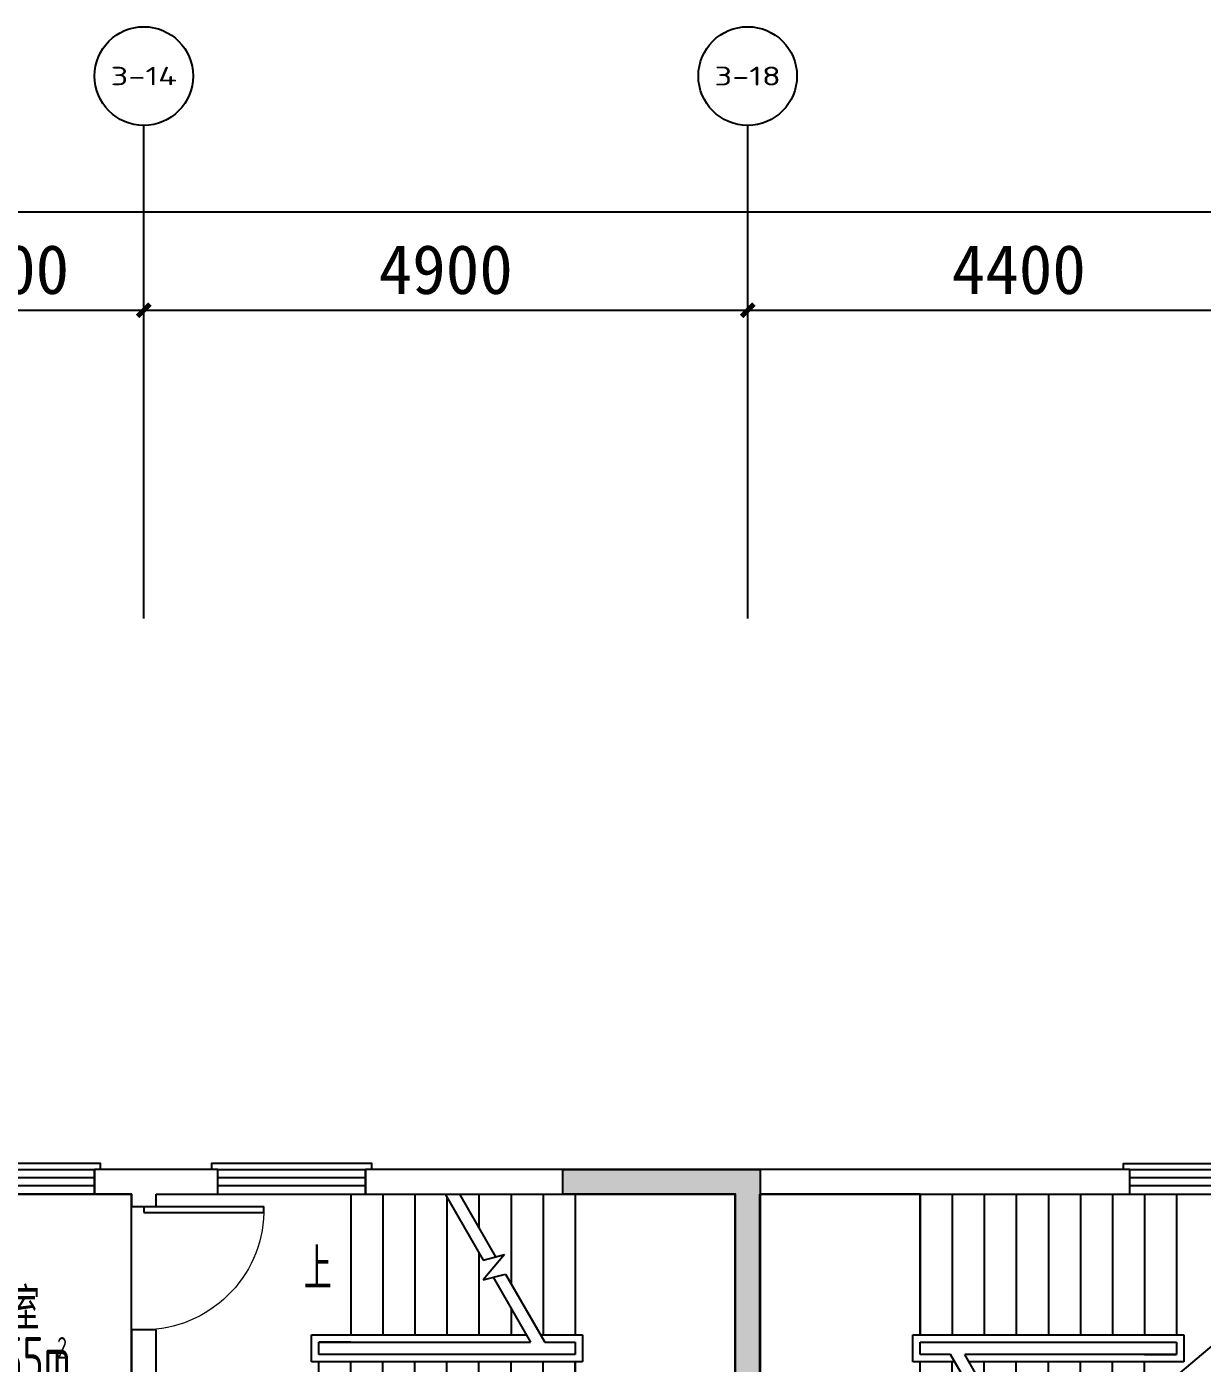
# Model space of a CAD drawing. Extents: x 2378699 to 2462834, y 1041771 to 1211756.
# Drawn here: x 2419886 to 2429425, y 1189078 to 1199920 of the extents above; entities that cross this region are included whole.
import ezdxf
from ezdxf.enums import TextEntityAlignment as Align

# ---------------------------------------------------------------- set-up
doc = ezdxf.new("R2010")
doc.units = 0
doc.header["$LTSCALE"] = 1000
doc.layers.get('0').update_dxf_attribs({"linetype": 'CONTINUOUS'})
doc.layers.get('Defpoints').update_dxf_attribs({"color": 6, "linetype": 'CONTINUOUS'})
for name, color, linetype in [('0p-洞填充', 1, 'CONTINUOUS'), ('A-线脚看线', 9, 'CONTINUOUS'), ('AXIS', 3, 'CONTINUOUS'), ('AXIS_TEXT', 7, 'CONTINUOUS'), ('DIM_SYMB', 3, 'CONTINUOUS'), ('DOOR_FIRE', 4, 'CONTINUOUS'), ('PUB_HATCH', 8, 'CONTINUOUS'), ('PUB_TEXT', 7, 'CONTINUOUS'), ('STAIR', 5, 'CONTINUOUS'), ('WALL', 2, 'CONTINUOUS'), ('WINDOW', 4, 'CONTINUOUS'), ('剪力墙', 6, 'CONTINUOUS')]:
    doc.layers.add(name, color=color, linetype=linetype)
doc.layers.add('A-area', color=23, linetype='CONTINUOUS', plot=False)
doc.styles.add('_TCH_AXIS', font='tssdeng.shx', dxfattribs={"width": 0.7, "bigfont": 'tssdchn.shx'})
doc.styles.add('_TCH_DIM', font='tssdeng.shx', dxfattribs={"width": 0.7, "bigfont": 'tssdchn.shx'})
doc.styles.add('COMPLEX', font='COMPLEX')
doc.styles.get("Standard").update_dxf_attribs({"font": 'tssdeng.shx', "bigfont": 'tssdchn.shx'})
doc.styles.add('黑体', font='simhei.ttf')
doc.dimstyles.new('_TCH_ARCH&&100', dxfattribs={"dimtxt": 400, "dimasz": 100, "dimexe": 250, "dimexo": 300, "dimgap": 126.25, "dimtad": 1, "dimdec": 0, "dimdsep": 46, "dimtxsty": '黑体', "dimblk": 'ARCHTICK', "dimcen": 0.09, "dimclrt": 7, "dimazin": 2, "dimtfac": 1, "dimtdec": 0, "dimtix": 1, "dimtmove": 2, "dimatfit": 3, "dimldrblk": 'ARCHTICK', "dimfxl": 0, "dimtolj": 1, "dimtzin": 0, "dimarcsym": 0})

# ---------------------------------------------------------------- blocks, each defined once
blk = doc.blocks.new('jgjlq030328')
at = {"layer": 'PUB_HATCH'}
blk.add_hatch(color=256, dxfattribs=at).paths.add_polyline_path([(-260635, 25512), (-259035, 25512), (-259035, 22612), (-260635, 22612), (-260635, 22812), (-259235, 22812), (-259235, 25312), (-260635, 25312)])
at = {"layer": '剪力墙'}
blk.add_lwpolyline([(-260635, 25512), (-259035, 25512), (-259035, 22612), (-260635, 22612), (-260635, 22812), (-259235, 22812), (-259235, 25312), (-260635, 25312)], close=True, dxfattribs=at)
blk.add_lwpolyline([(-259035, 25312), (-259035, 25312)], dxfattribs=at)
blk = doc.blocks.new('ssxianjiao0329')
at = {"layer": 'A-线脚看线'}
for points in [[(-18064, 151998), (-18064, 152048), (-19364, 152048), (-19364, 151998)], [(-15864, 151998), (-15864, 152048), (-17164, 152048), (-17164, 151998)], [(-9764, 151998), (-9764, 152048), (-8514, 152048)]]:
    blk.add_lwpolyline(points, dxfattribs=at)
blk = doc.blocks.new('$TCHSYS$WIN2D')
for p, q in [((-0.5, 0.5), (0.5, 0.5)), ((-0.5, 0.5), (-0.5, -0.5)), ((0.5, 0.5), (0.5, -0.5)), ((0.5, 0.1667), (-0.5, 0.1667)), ((0.5, -0.1667), (-0.5, -0.1667)), ((-0.5, -0.5), (0.5, -0.5))]:
    blk.add_line(p, q)
blk = doc.blocks.new('$DorLib2D$00000001')
for p, q in [((0.45, 0.975), (0.5, 0.975)), ((0.45, 0), (0.45, 0.975)), ((0.5, 0), (0.5, 0.975)), ((0.5, 0), (0.45, 0))]:
    blk.add_line(p, q)
at = {"lineweight": 13}
blk.add_arc((0.475, 0), 0.975, 91.4693, 180, dxfattribs=at)
blk = doc.blocks.new('hhhhxintongqutong0329')
at = {"layer": 'A-area'}
for points in [[(-17814, 25083), (-19914, 25083), (-19914, 22583), (-17814, 22583)], [(-19914, 25083), (-19914, 23583), (-19214, 23583), (-19214, 22583), (-17814, 22583), (-17814, 25083)]]:
    blk.add_lwpolyline(points, close=True, dxfattribs=at)
at = {"layer": 'DIM_SYMB'}
for points in [[(-16424, 23183, 0, 0, 0), (-13564, 23183, 0, 0, 0), (-13564, 24483, 0, 0, 0), (-14434, 24483, 80, 0, 0), (-14734, 24483, 0, 0, 0)], [(-16164, 24483, 0, 0, 0), (-15294, 24483, 80, 0, 0), (-14994, 24483, 0, 0, 0)], [(-9204, 24483, 0, 0, 0), (-12064, 24483, 0, 0, 0), (-12064, 23183, 0, 0, 0), (-11194, 23183, 80, 0, 0), (-10894, 23183, 0, 0, 0)]]:
    blk.add_lwpolyline(points, format="xyseb", dxfattribs=at)
at = {"layer": 'STAIR'}
for p, q in [((-16034, 25083), (-15268, 25083)), ((-16034, 25083), (-16034, 23943)), ((-15774, 25083), (-15774, 23943)), ((-15514, 25083), (-15514, 23943)), ((-15268, 25083), (-14959, 24547)), ((-15254, 25058), (-15254, 23943)), ((-15152, 25083), (-14214, 25083)), ((-15152, 25083), (-14859, 24574)), ((-14994, 25083), (-14994, 24808)), ((-14734, 25083), (-14734, 24357)), ((-14474, 25083), (-14474, 23943)), ((-14214, 25083), (-14214, 23943)), ((-12914, 25083), (-14214, 25083)), ((-14214, 25083), (-14214, 23943)), ((-12914, 22583), (-12914, 25083)), ((-11414, 25083), (-12714, 25083)), ((-12714, 25083), (-12714, 22583)), ((-11414, 25083), (-9334, 25083)), ((-11414, 25083), (-11414, 23943)), ((-11414, 23943), (-11414, 25083)), ((-11154, 25083), (-11154, 23943)), ((-10894, 25083), (-10894, 23943)), ((-10634, 25083), (-10634, 23943)), ((-10374, 25083), (-10374, 23943)), ((-10114, 25083), (-10114, 23943)), ((-9854, 25083), (-9854, 23943)), ((-9594, 25083), (-9594, 23943)), ((-9334, 25083), (-9334, 23943)), ((-14994, 24608), (-14994, 23943)), ((-14959, 24547), (-14786, 24593)), ((-14786, 24593), (-14959, 24387)), ((-14959, 24387), (-14779, 24435)), ((-14879, 24409), (-14575, 23883)), ((-14779, 24435), (-14460, 23883)), ((-14734, 24157), (-14734, 23943)), ((-16354, 23723), (-16354, 23943)), ((-16354, 23943), (-14610, 23943)), ((-16294, 23783), (-16294, 23883)), ((-16294, 23883), (-14575, 23883)), ((-16034, 23883), (-16294, 23883)), ((-16034, 23883), (-14575, 23883)), ((-14494, 23943), (-14154, 23943)), ((-14460, 23883), (-14214, 23883)), ((-14460, 23883), (-14214, 23883)), ((-14214, 23883), (-14214, 23783)), ((-14214, 23883), (-14214, 23783)), ((-14154, 23943), (-14154, 23723)), ((-11474, 23723), (-11474, 23943)), ((-11474, 23943), (-9274, 23943)), ((-11414, 23883), (-9334, 23883)), ((-11414, 23783), (-11414, 23883)), ((-11414, 23883), (-9334, 23883)), ((-11414, 23783), (-11414, 23883)), ((-9334, 23883), (-9334, 23783)), ((-9274, 23943), (-9274, 23723)), ((-14214, 23783), (-16294, 23783)), ((-14214, 23783), (-16294, 23783)), ((-11168, 23783), (-11414, 23783)), ((-11168, 23783), (-11414, 23783)), ((-10849, 23230), (-11168, 23783)), ((-9594, 23783), (-11052, 23783)), ((-10749, 23257), (-11052, 23783)), ((-9334, 23783), (-11052, 23783)), ((-9594, 23783), (-9334, 23783)), ((-14154, 23723), (-16354, 23723)), ((-16294, 22583), (-16294, 23723)), ((-16034, 22583), (-16034, 23723)), ((-15774, 22583), (-15774, 23723)), ((-15514, 22583), (-15514, 23723)), ((-15254, 22583), (-15254, 23723)), ((-14994, 22583), (-14994, 23723)), ((-14734, 22583), (-14734, 23723)), ((-14474, 22583), (-14474, 23723)), ((-14214, 22583), (-14214, 23723)), ((-14214, 23723), (-14214, 22583)), ((-11133, 23723), (-11474, 23723)), ((-11414, 22583), (-11414, 23723)), ((-11414, 22583), (-11414, 23723)), ((-11154, 22583), (-11154, 23723)), ((-9274, 23723), (-11018, 23723)), ((-10894, 23508), (-10894, 23723)), ((-10634, 23057), (-10634, 23723)), ((-10374, 22607), (-10374, 23723)), ((-10114, 22583), (-10114, 23723)), ((-9854, 22583), (-9854, 23723)), ((-9594, 22583), (-9594, 23723))]:
    blk.add_line(p, q, dxfattribs=at)
at = {"layer": 'WALL'}
for p, q in [((-17714, 25283), (-18114, 25283)), ((-18114, 25283), (-18114, 25083)), ((-17114, 25283), (-17714, 25283)), ((-17114, 25083), (-17114, 25283)), ((-12814, 25283), (-15914, 25283)), ((-15914, 25283), (-15914, 25083)), ((-9714, 25283), (-12814, 25283)), ((-9714, 25083), (-9714, 25283)), ((-18114, 25083), (-17814, 25083)), ((-17814, 25083), (-17814, 24983)), ((-17614, 25083), (-17114, 25083)), ((-17614, 24983), (-17614, 25083)), ((-15914, 25083), (-12914, 25083)), ((-12914, 22583), (-12914, 25083)), ((-12714, 22583), (-12714, 25083)), ((-12714, 25083), (-9714, 25083)), ((-17814, 24983), (-17614, 24983)), ((-17614, 23983), (-17814, 23983)), ((-17814, 23983), (-17814, 22583)), ((-17614, 22583), (-17614, 23983))]:
    blk.add_line(p, q, dxfattribs=at)
at = {"layer": 'DOOR_FIRE', "xscale": 1000, "yscale": -1000, "zscale": 200, "rotation": 90}
blk.add_blockref('$DorLib2D$00000001', (-17714, 24483), dxfattribs=at)
at = {"layer": 'WINDOW', "xscale": 1200, "yscale": -200, "zscale": 1200}
for p in [(-18714, 25183), (-16514, 25183), (-9114, 25183)]:
    blk.add_blockref('$TCHSYS$WIN2D', p, dxfattribs=at)
at = {"layer": 'PUB_TEXT', "style": '_TCH_DIM', "width": 0.7}
blk.add_text('上', height=338, dxfattribs=at).set_placement((-16415, 24308))
at = {"layer": 'PUB_TEXT', "width": 0.7}
for s, height, p in [('前室', 337.6, (-19008, 23984)), ('4.55m', 350, (-19111, 23574)), ('2', 175, (-18417, 23749))]:
    blk.add_text(s, height=height, dxfattribs=at).set_placement(p)
blk = doc.blocks.new('_ArchTick')
at = {"color": 0, "linetype": 'ByBlock', "const_width": 0.4}
blk.add_lwpolyline([(-0.5, -0.5), (0.5, 0.5)], dxfattribs=at)
blk = doc.blocks.new('*D87')
at = {"layer": 'AXIS', "color": 0, "lineweight": -2}
for p, q in [((2418536, 1195420), (2418536, 1197870)), ((2420836, 1195420), (2420836, 1197870)), ((2418536, 1197620), (2420836, 1197620))]:
    blk.add_line(p, q, dxfattribs=at)
at = {"layer": 'Defpoints', "color": 0}
for p in [(2420836, 1197620), (2418536, 1195120), (2420836, 1195120)]:
    blk.add_point(p, dxfattribs=at)
at = {"layer": 'AXIS', "color": 0, "lineweight": -2, "xscale": 100, "yscale": 100, "zscale": 100, "rotation": 180}
blk.add_blockref('_ArchTick', (2418536, 1197620), dxfattribs=at)
at = {"layer": 'AXIS', "color": 0, "lineweight": -2, "xscale": 100, "yscale": 100, "zscale": 100}
blk.add_blockref('_ArchTick', (2420836, 1197620), dxfattribs=at)
at = {"layer": 'AXIS', "color": 7, "insert": (2419686, 1197949), "char_height": 400, "attachment_point": 5, "style": '黑体'}
blk.add_mtext('\\A1;2300', dxfattribs=at)
blk = doc.blocks.new('*D88')
at = {"layer": 'AXIS', "color": 0, "lineweight": -2}
for p, q in [((2420836, 1195420), (2420836, 1197870)), ((2425736, 1195420), (2425736, 1197870)), ((2420836, 1197620), (2425736, 1197620))]:
    blk.add_line(p, q, dxfattribs=at)
at = {"layer": 'Defpoints', "color": 0}
for p in [(2425736, 1197620), (2420836, 1195120), (2425736, 1195120)]:
    blk.add_point(p, dxfattribs=at)
at = {"layer": 'AXIS', "color": 0, "lineweight": -2, "xscale": 100, "yscale": 100, "zscale": 100, "rotation": 180}
blk.add_blockref('_ArchTick', (2420836, 1197620), dxfattribs=at)
at = {"layer": 'AXIS', "color": 0, "lineweight": -2, "xscale": 100, "yscale": 100, "zscale": 100}
blk.add_blockref('_ArchTick', (2425736, 1197620), dxfattribs=at)
at = {"layer": 'AXIS', "color": 7, "insert": (2423286, 1197949), "char_height": 400, "attachment_point": 5, "style": '黑体'}
blk.add_mtext('\\A1;4900', dxfattribs=at)
blk = doc.blocks.new('*D89')
at = {"layer": 'AXIS', "color": 0, "lineweight": -2}
for p, q in [((2425736, 1195420), (2425736, 1197870)), ((2430136, 1195420), (2430136, 1197870)), ((2425736, 1197620), (2430136, 1197620))]:
    blk.add_line(p, q, dxfattribs=at)
at = {"layer": 'Defpoints', "color": 0}
for p in [(2430136, 1197620), (2425736, 1195120), (2430136, 1195120)]:
    blk.add_point(p, dxfattribs=at)
at = {"layer": 'AXIS', "color": 0, "lineweight": -2, "xscale": 100, "yscale": 100, "zscale": 100, "rotation": 180}
blk.add_blockref('_ArchTick', (2425736, 1197620), dxfattribs=at)
at = {"layer": 'AXIS', "color": 0, "lineweight": -2, "xscale": 100, "yscale": 100, "zscale": 100}
blk.add_blockref('_ArchTick', (2430136, 1197620), dxfattribs=at)
at = {"layer": 'AXIS', "color": 7, "insert": (2427936, 1197949), "char_height": 400, "attachment_point": 5, "style": '黑体'}
blk.add_mtext('\\A1;4400', dxfattribs=at)
blk = doc.blocks.new('*D95')
at = {"layer": 'AXIS', "color": 0, "lineweight": -2}
for p, q in [((2394436, 1195420), (2394436, 1198670)), ((2442436, 1195420), (2442436, 1198670)), ((2394436, 1198420), (2442436, 1198420))]:
    blk.add_line(p, q, dxfattribs=at)
at = {"layer": 'Defpoints', "color": 0}
for p in [(2442436, 1198420), (2394436, 1195120), (2442436, 1195120)]:
    blk.add_point(p, dxfattribs=at)
at = {"layer": 'AXIS', "color": 0, "lineweight": -2, "xscale": 100, "yscale": 100, "zscale": 100, "rotation": 180}
blk.add_blockref('_ArchTick', (2394436, 1198420), dxfattribs=at)
at = {"layer": 'AXIS', "color": 0, "lineweight": -2, "xscale": 100, "yscale": 100, "zscale": 100}
blk.add_blockref('_ArchTick', (2442436, 1198420), dxfattribs=at)
at = {"layer": 'AXIS', "color": 7, "insert": (2418436, 1198749), "char_height": 400, "attachment_point": 5, "style": '黑体'}
blk.add_mtext('\\A1;48000', dxfattribs=at)
blk = doc.blocks.new('_AXISO')
blk.add_circle((0, 0), 0.5)
at = {"layer": 'AXIS_TEXT', "style": 'COMPLEX', "width": 1.041667}
blk.add_attdef('A', text='', height=0.56, dxfattribs=at).set_placement((-0.25, -0.28), (0.25, -0.28), align=Align.FIT)

msp = doc.modelspace()

# ---------------------------------------------------------------- linework, layer by layer
at = {"layer": '0p-洞填充'}
msp.add_xline((2353258.6, 1125146.8), (0.76557854, 0.64334244), dxfattribs=at)
at = {"layer": 'AXIS'}
for p, q in [((2420836, 1195120.4), (2420836, 1199120.4)), ((2425736, 1195120.4), (2425736, 1199120.4))]:
    msp.add_line(p, q, dxfattribs=at)

# ---------------------------------------------------------------- block references
for name, p in [('ssxianjiao0329', (2438549.7, 1038651)), ('hhhhxintongqutong0329', (2438549.7, 1165366.6))]:
    msp.add_blockref(name, p)
ref = msp.add_blockref('_AXISO', (2420836, 1199520.4), dxfattribs=dict(at, xscale=800, yscale=800, zscale=800))
ref.add_attrib('A', '3-14', dxfattribs={"layer": 'AXIS_TEXT', "height": 149.15, "style": '_TCH_AXIS', "width": 1.16167}).set_placement((2420566.1, 1199445.8), (2421105.9, 1199445.8), align=Align.FIT)
ref = msp.add_blockref('_AXISO', (2425736, 1199520.4), dxfattribs=dict(at, xscale=800, yscale=800, zscale=800))
ref.add_attrib('A', '3-18', dxfattribs={"layer": 'AXIS_TEXT', "height": 152.88, "style": '_TCH_AXIS', "width": 1.145238}).set_placement((2425466.6, 1199443.9), (2426005.3, 1199443.9), align=Align.FIT)
at = {"layer": '剪力墙'}
msp.add_blockref('jgjlq030328', (2684871, 1165137.3, 0), dxfattribs=at)

# ---------------------------------------------------------------- dimensions: what is measured, and where the dimension line sits
at = {"layer": 'AXIS'}
for p1, p2, distance, picture, middle in [((2394436, 1195120.4), (2442436, 1195120.4), 3300, '*D95', (2418436, 1198748.9)), ((2418536, 1195120.4), (2420836, 1195120.4), 2500, '*D87', (2419686, 1197948.9)), ((2420836, 1195120.4), (2425736, 1195120.4), 2500, '*D88', (2423286, 1197948.9)), ((2425736, 1195120.4), (2430136, 1195120.4), 2500, '*D89', (2427936, 1197948.9))]:
    dim = msp.add_aligned_dim(p1=p1, p2=p2, distance=distance, dimstyle='_TCH_ARCH&&100', dxfattribs=at)
    dim.commit()
    dim.dimension.update_dxf_attribs({"geometry": picture, "text_midpoint": middle})

doc.saveas('drawing.dxf')
